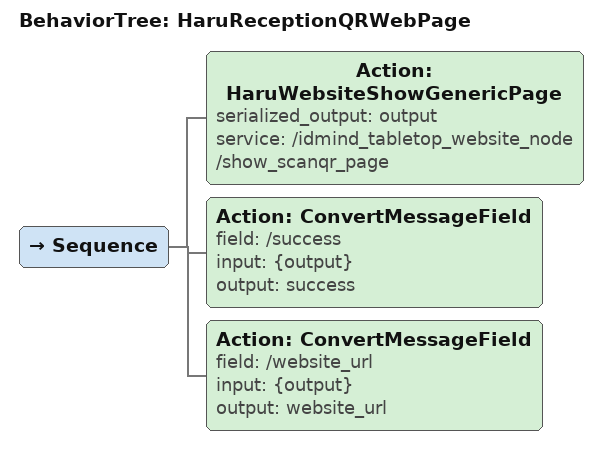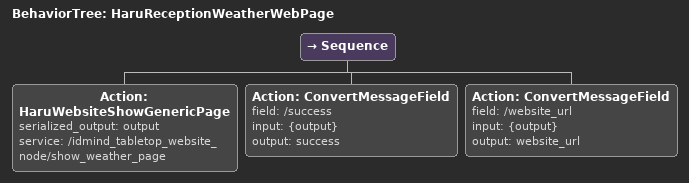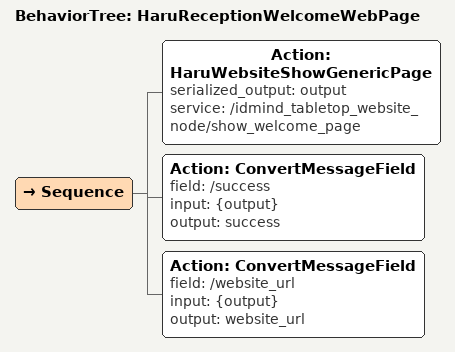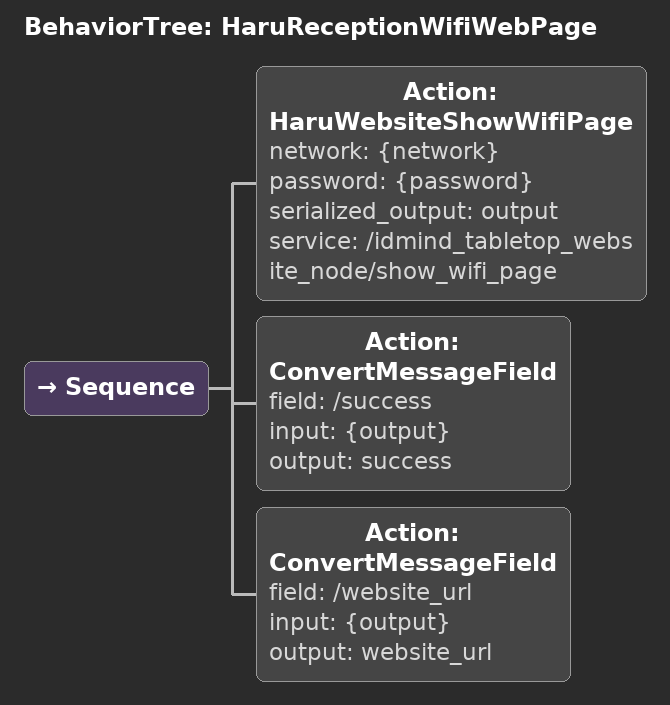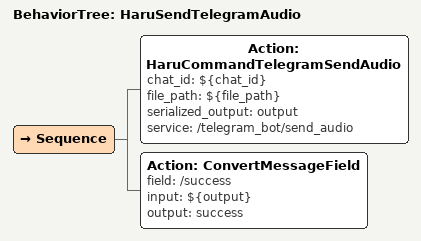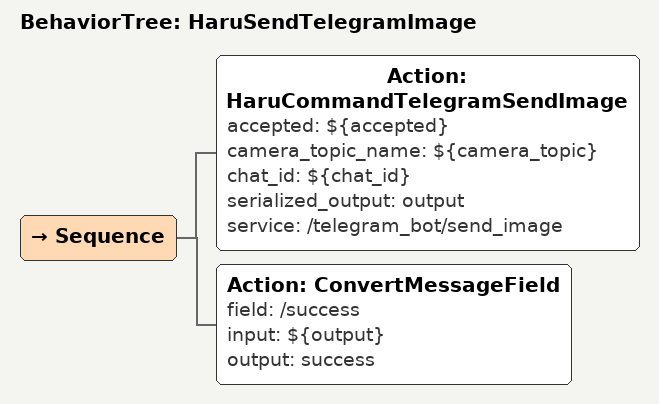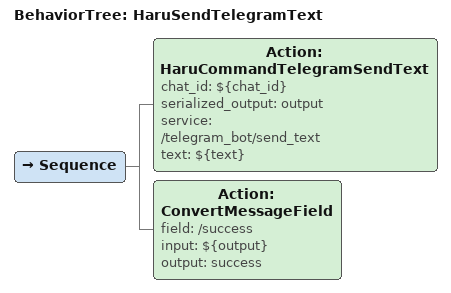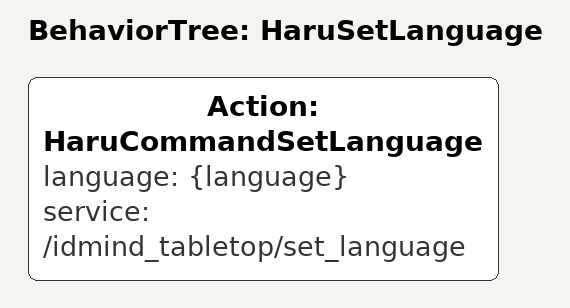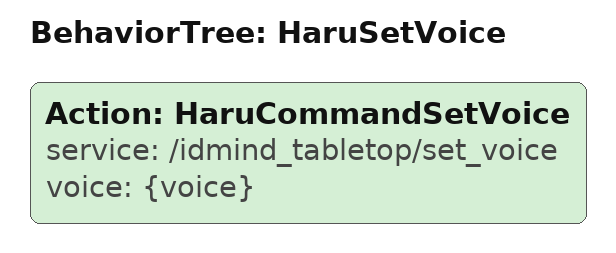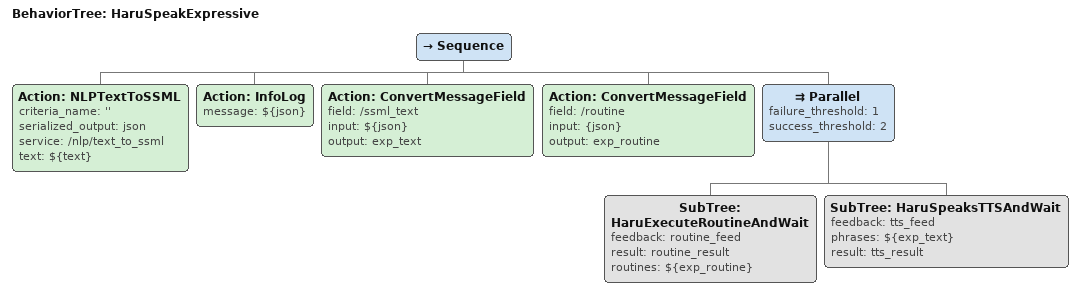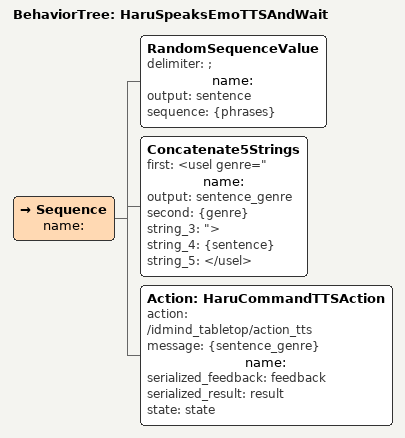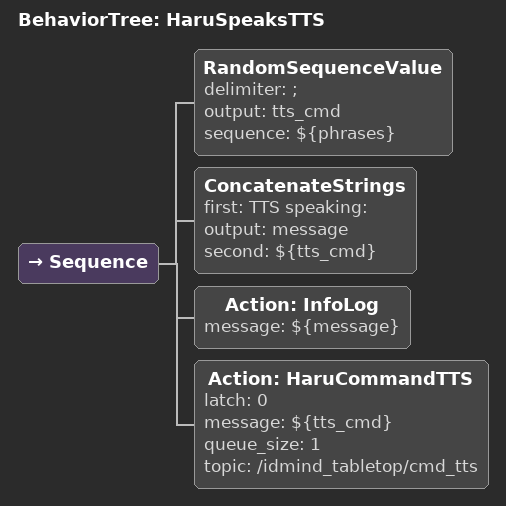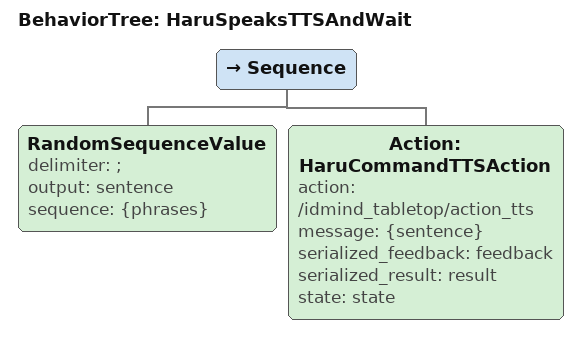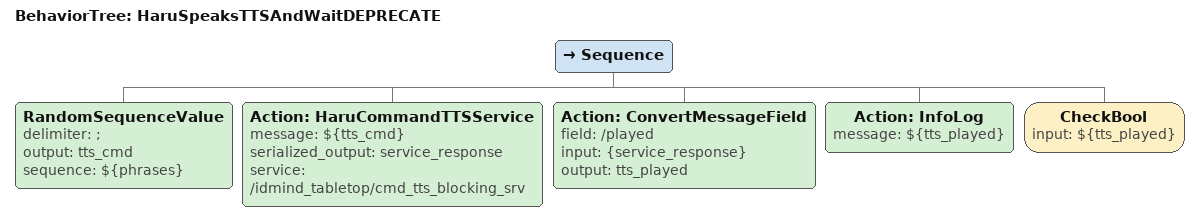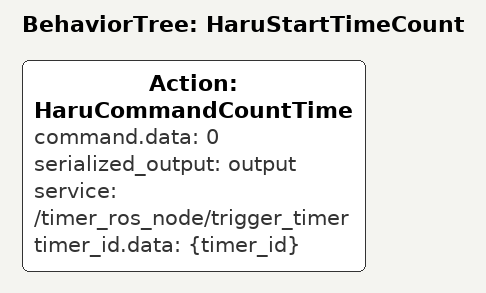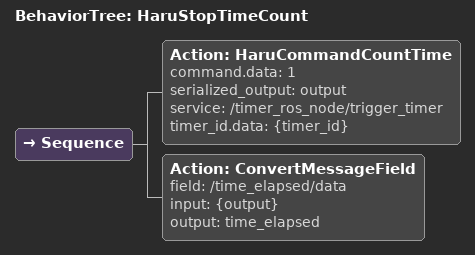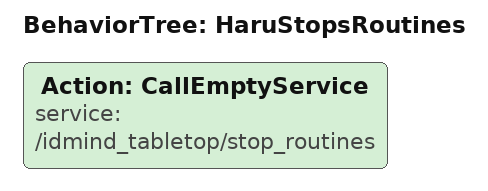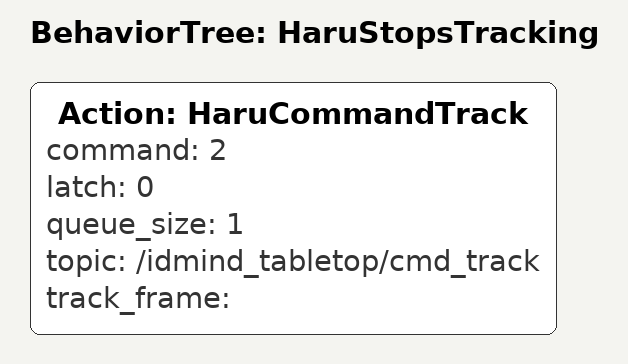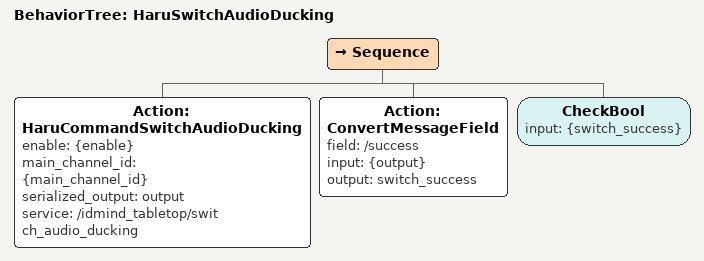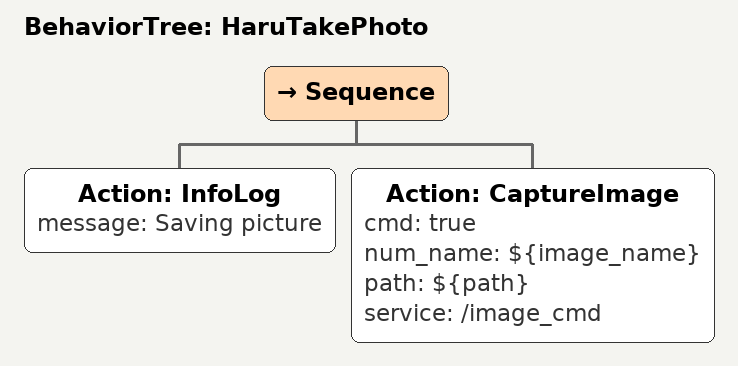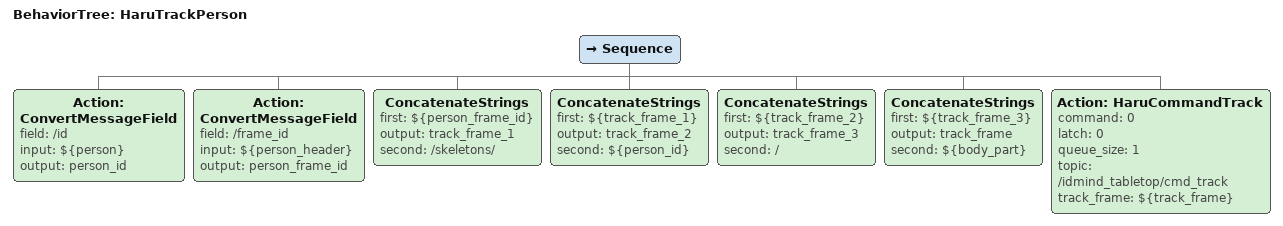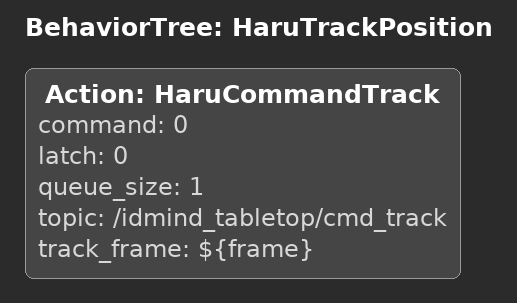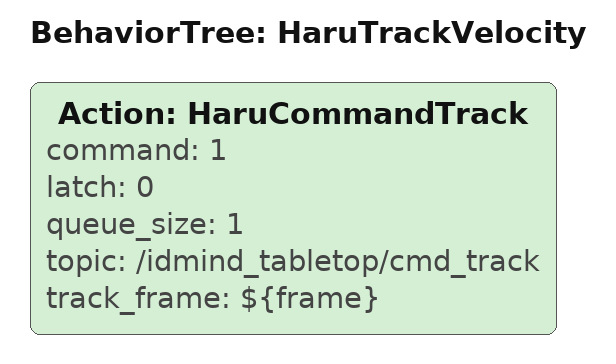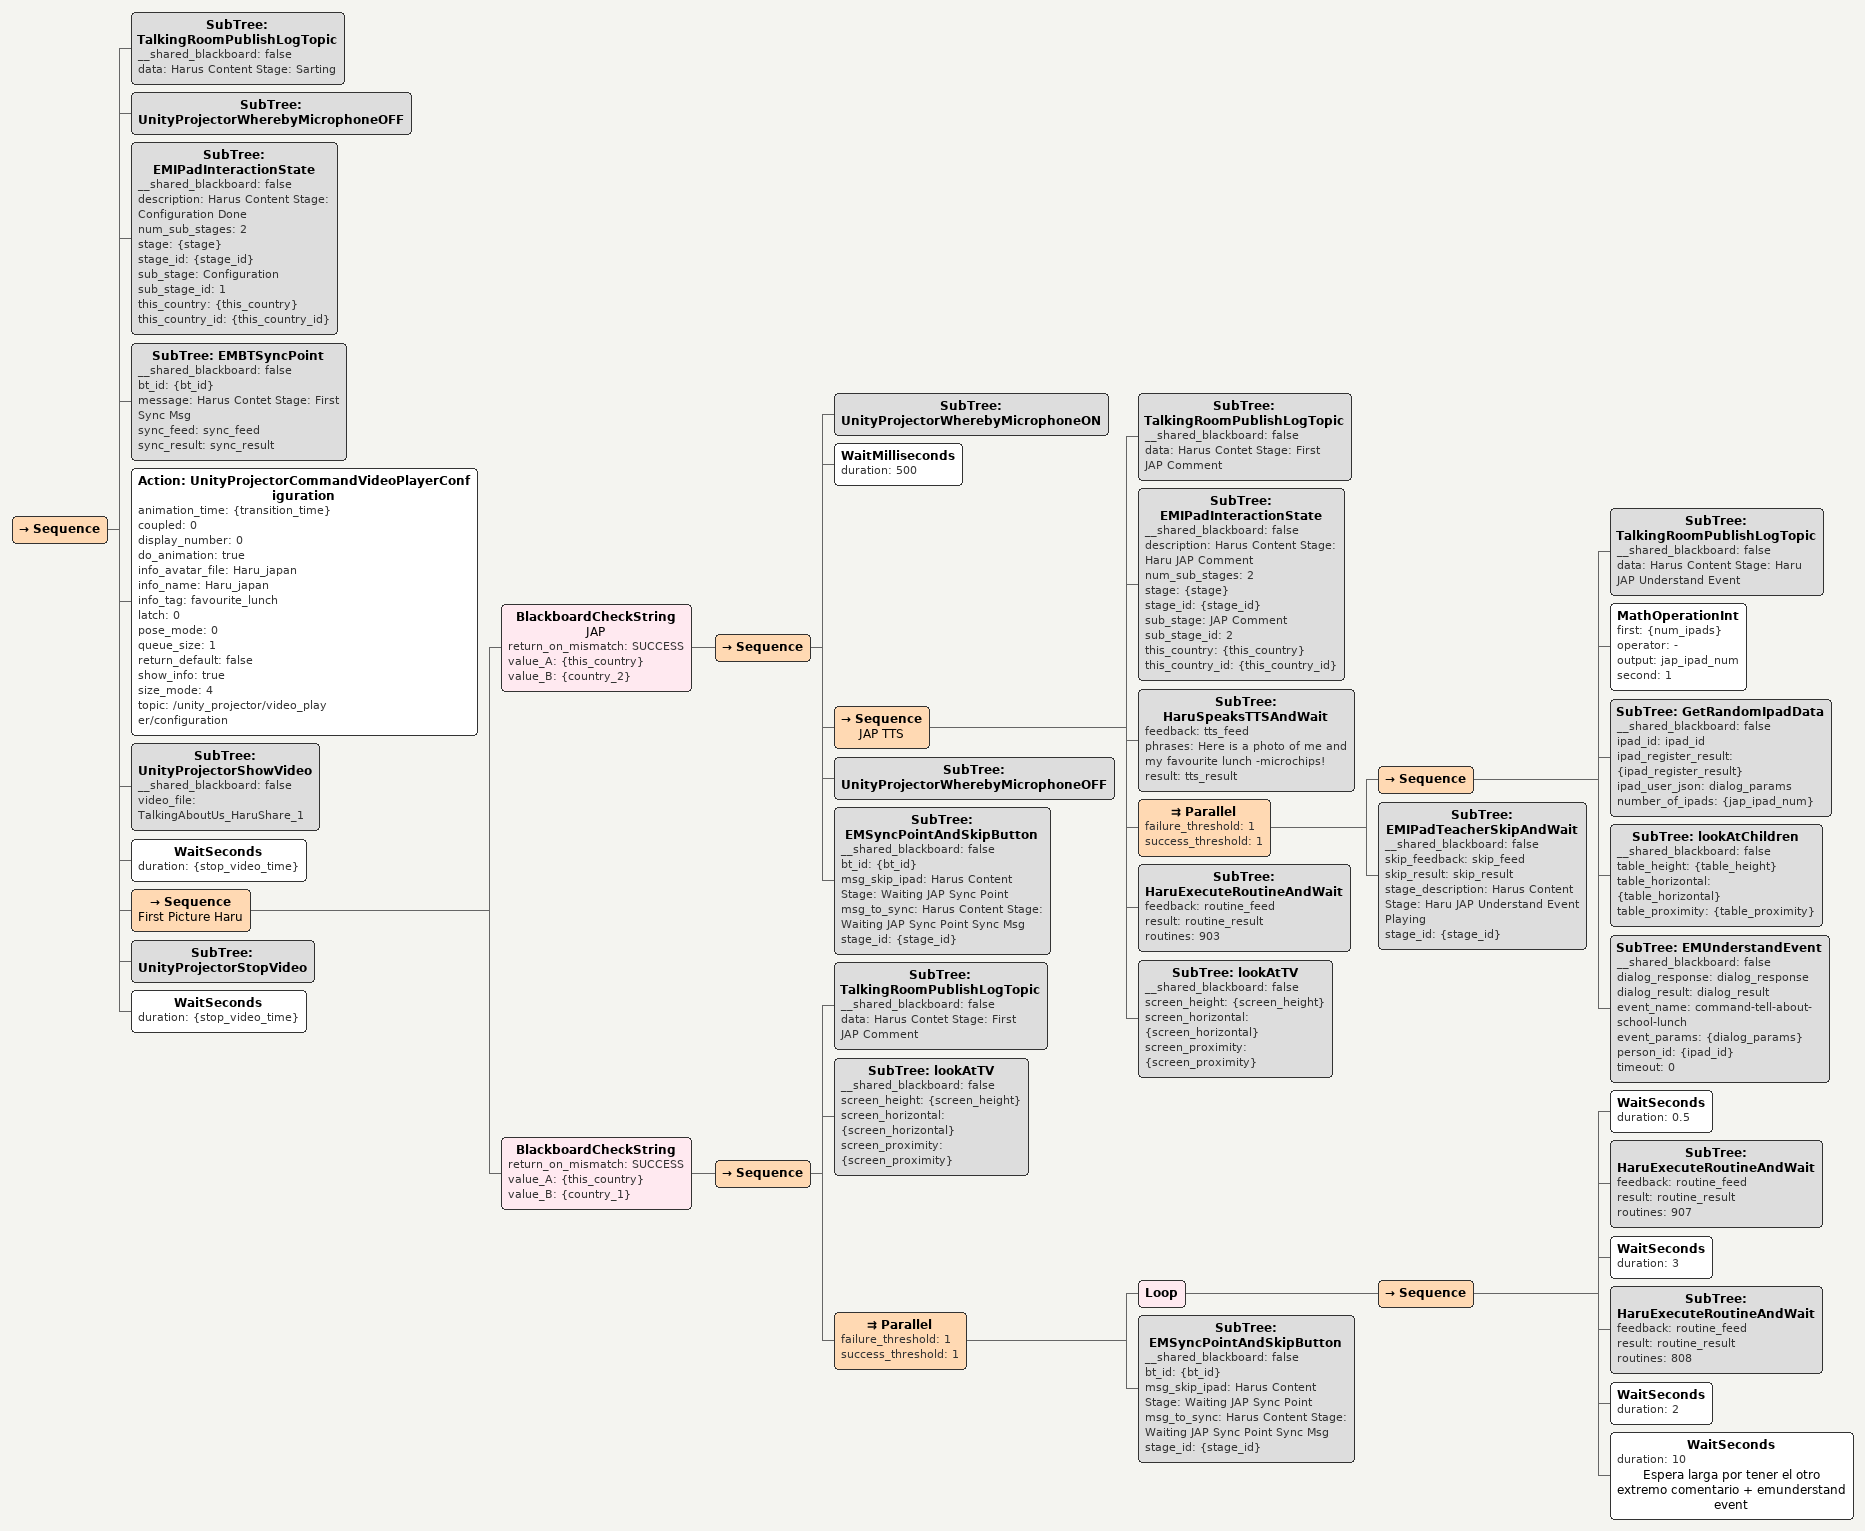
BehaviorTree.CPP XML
<BehaviorTree ID="HaruReceptionQRWebPage">
    <Sequence>
        <Action ID="HaruWebsiteShowGenericPage" serialized_output="output" service="/idmind_tabletop_website_node/show_scanqr_page"/>
        <Action ID="ConvertMessageField" field="/success" input="{output}" output="success"/>
        <Action ID="ConvertMessageField" field="/website_url" input="{output}" output="website_url"/>
    </Sequence>
</BehaviorTree>

<BehaviorTree ID="HaruReceptionWeatherWebPage">
    <Sequence>
        <Action ID="HaruWebsiteShowGenericPage" serialized_output="output" service="/idmind_tabletop_website_node/show_weather_page"/>
        <Action ID="ConvertMessageField" field="/success" input="{output}" output="success"/>
        <Action ID="ConvertMessageField" field="/website_url" input="{output}" output="website_url"/>
    </Sequence>
</BehaviorTree>

<BehaviorTree ID="HaruReceptionWelcomeWebPage">
    <Sequence>
        <Action ID="HaruWebsiteShowGenericPage" serialized_output="output" service="/idmind_tabletop_website_node/show_welcome_page"/>
        <Action ID="ConvertMessageField" field="/success" input="{output}" output="success"/>
        <Action ID="ConvertMessageField" field="/website_url" input="{output}" output="website_url"/>
    </Sequence>
</BehaviorTree>

<BehaviorTree ID="HaruReceptionWifiWebPage">
    <Sequence>
        <Action ID="HaruWebsiteShowWifiPage" network="{network}" password="{password}" serialized_output="output" service="/idmind_tabletop_website_node/show_wifi_page"/>
        <Action ID="ConvertMessageField" field="/success" input="{output}" output="success"/>
        <Action ID="ConvertMessageField" field="/website_url" input="{output}" output="website_url"/>
    </Sequence>
</BehaviorTree>

<BehaviorTree ID="HaruSendTelegramAudio">
    <Sequence>
        <Action ID="HaruCommandTelegramSendAudio" chat_id="${chat_id}" file_path="${file_path}" serialized_output="output" service="/telegram_bot/send_audio"/>
        <Action ID="ConvertMessageField" field="/success" input="${output}" output="success"/>
    </Sequence>
</BehaviorTree>

<BehaviorTree ID="HaruSendTelegramImage">
    <Sequence>
        <Action ID="HaruCommandTelegramSendImage" accepted="${accepted}" camera_topic_name="${camera_topic}" chat_id="${chat_id}" serialized_output="output" service="/telegram_bot/send_image"/>
        <Action ID="ConvertMessageField" field="/success" input="${output}" output="success"/>
    </Sequence>
</BehaviorTree>

<BehaviorTree ID="HaruSendTelegramText">
    <Sequence>
        <Action ID="HaruCommandTelegramSendText" chat_id="${chat_id}" serialized_output="output" service="/telegram_bot/send_text" text="${text}"/>
        <Action ID="ConvertMessageField" field="/success" input="${output}" output="success"/>
    </Sequence>
</BehaviorTree>

<BehaviorTree ID="HaruSetLanguage">
    <Action ID="HaruCommandSetLanguage" language="{language}" service="/idmind_tabletop/set_language"/>
</BehaviorTree>

<BehaviorTree ID="HaruSetVoice">
    <Action ID="HaruCommandSetVoice" service="/idmind_tabletop/set_voice" voice="{voice}"/>
</BehaviorTree>

<BehaviorTree ID="HaruSpeakExpressive">
    <Sequence>
        <Action ID="NLPTextToSSML" criteria_name="''" serialized_output="json" service="/nlp/text_to_ssml" text="${text}"/>
        <Action ID="InfoLog" message="${json}"/>
        <Action ID="ConvertMessageField" field="/ssml_text" input="${json}" output="exp_text"/>
        <Action ID="ConvertMessageField" field="/routine" input="{json}" output="exp_routine"/>
        <Parallel failure_threshold="1" success_threshold="2">
            <SubTree ID="HaruExecuteRoutineAndWait" feedback="routine_feed" result="routine_result" routines="${exp_routine}"/>
            <SubTree ID="HaruSpeaksTTSAndWait" feedback="tts_feed" phrases="${exp_text}" result="tts_result"/>
        </Parallel>
    </Sequence>
</BehaviorTree>

<BehaviorTree ID="HaruSpeaksEmoTTSAndWait">
    <Sequence name="">
        <RandomSequenceValue delimiter=";" name="" output="sentence" sequence="{phrases}"/>
        <Concatenate5Strings first="&lt;usel genre=&quot;" name="" output="sentence_genre" second="{genre}" string_3="&quot;> " string_4="{sentence}" string_5=" &lt;/usel>"/>
        <Action ID="HaruCommandTTSAction" action="/idmind_tabletop/action_tts" message="{sentence_genre}" name="" serialized_feedback="feedback" serialized_result="result" state="state"/>
    </Sequence>
</BehaviorTree>

<BehaviorTree ID="HaruSpeaksTTS">
    <Sequence>
        <RandomSequenceValue delimiter=";" output="tts_cmd" sequence="${phrases}"/>
        <ConcatenateStrings first="TTS speaking: " output="message" second="${tts_cmd}"/>
        <Action ID="InfoLog" message="${message}"/>
        <Action ID="HaruCommandTTS" latch="0" message="${tts_cmd}" queue_size="1" topic="/idmind_tabletop/cmd_tts"/>
    </Sequence>
</BehaviorTree>

<BehaviorTree ID="HaruSpeaksTTSAndWait">
    <Sequence>
        <RandomSequenceValue delimiter=";" output="sentence" sequence="{phrases}"/>
        <Action ID="HaruCommandTTSAction" action="/idmind_tabletop/action_tts" message="{sentence}" serialized_feedback="feedback" serialized_result="result" state="state"/>
    </Sequence>
</BehaviorTree>

<BehaviorTree ID="HaruSpeaksTTSAndWaitDEPRECATE">
    <Sequence>
        <RandomSequenceValue delimiter=";" output="tts_cmd" sequence="${phrases}"/>
        <Action ID="HaruCommandTTSService" message="${tts_cmd}" serialized_output="service_response" service="/idmind_tabletop/cmd_tts_blocking_srv"/>
        <Action ID="ConvertMessageField" field="/played" input="{service_response}" output="tts_played"/>
        <Action ID="InfoLog" message="${tts_played}"/>
        <CheckBool input="${tts_played}"/>
    </Sequence>
</BehaviorTree>

<BehaviorTree ID="HaruStartTimeCount">
    <Action ID="HaruCommandCountTime" command.data="0" serialized_output="output" service="/timer_ros_node/trigger_timer" timer_id.data="{timer_id}"/>
</BehaviorTree>

<BehaviorTree ID="HaruStopTimeCount">
    <Sequence>
        <Action ID="HaruCommandCountTime" command.data="1" serialized_output="output" service="/timer_ros_node/trigger_timer" timer_id.data="{timer_id}"/>
        <Action ID="ConvertMessageField" field="/time_elapsed/data" input="{output}" output="time_elapsed"/>
    </Sequence>
</BehaviorTree>

<BehaviorTree ID="HaruStopsRoutines">
    <Action ID="CallEmptyService" service="/idmind_tabletop/stop_routines"/>
</BehaviorTree>

<BehaviorTree ID="HaruStopsTracking">
    <Action ID="HaruCommandTrack" command="2" latch="0" queue_size="1" topic="/idmind_tabletop/cmd_track" track_frame=""/>
</BehaviorTree>

<BehaviorTree ID="HaruSwitchAudioDucking">
    <Sequence>
        <Action ID="HaruCommandSwitchAudioDucking" enable="{enable}" main_channel_id="{main_channel_id}" serialized_output="output" service="/idmind_tabletop/switch_audio_ducking"/>
        <Action ID="ConvertMessageField" field="/success" input="{output}" output="switch_success"/>
        <CheckBool input="{switch_success}"/>
    </Sequence>
</BehaviorTree>

<BehaviorTree ID="HaruTakePhoto">
    <Sequence>
        <Action ID="InfoLog" message="Saving picture"/>
        <Action ID="CaptureImage" cmd="true" num_name="${image_name}" path="${path}" service="/image_cmd"/>
    </Sequence>
</BehaviorTree>

<BehaviorTree ID="HaruTrackPerson">
    <Sequence>
        <Action ID="ConvertMessageField" field="/id" input="${person}" output="person_id"/>
        <Action ID="ConvertMessageField" field="/frame_id" input="${person_header}" output="person_frame_id"/>
        <ConcatenateStrings first="${person_frame_id}" output="track_frame_1" second="/skeletons/"/>
        <ConcatenateStrings first="${track_frame_1}" output="track_frame_2" second="${person_id}"/>
        <ConcatenateStrings first="${track_frame_2}" output="track_frame_3" second="/"/>
        <ConcatenateStrings first="${track_frame_3}" output="track_frame" second="${body_part}"/>
        <Action ID="HaruCommandTrack" command="0" latch="0" queue_size="1" topic="/idmind_tabletop/cmd_track" track_frame="${track_frame}"/>
    </Sequence>
</BehaviorTree>

<BehaviorTree ID="HaruTrackPosition">
    <Action ID="HaruCommandTrack" command="0" latch="0" queue_size="1" topic="/idmind_tabletop/cmd_track" track_frame="${frame}"/>
</BehaviorTree>

<BehaviorTree ID="HaruTrackVelocity">
    <Action ID="HaruCommandTrack" command="1" latch="0" queue_size="1" topic="/idmind_tabletop/cmd_track" track_frame="${frame}"/>
</BehaviorTree>

<Sequence>
    <SubTree ID="TalkingRoomPublishLogTopic" __shared_blackboard="false" data="Harus Content Stage: Sarting"/>
    <SubTree ID="UnityProjectorWherebyMicrophoneOFF"/>
    <SubTree ID="EMIPadInteractionState" __shared_blackboard="false" description="Harus Content Stage: Configuration Done" num_sub_stages="2" stage="{stage}" stage_id="{stage_id}" sub_stage="Configuration" sub_stage_id="1" this_country="{this_country}" this_country_id="{this_country_id}"/>
    <SubTree ID="EMBTSyncPoint" __shared_blackboard="false" bt_id="{bt_id}" message="Harus Contet Stage: First Sync Msg" sync_feed="sync_feed" sync_result="sync_result"/>
    <Action ID="UnityProjectorCommandVideoPlayerConfiguration" animation_time="{transition_time}" coupled="0" display_number="0" do_animation="true" info_avatar_file="Haru_japan" info_name="Haru_japan" info_tag="favourite_lunch" latch="0" pose_mode="0" queue_size="1" return_default="false" show_info="true" size_mode="4" topic="/unity_projector/video_player/configuration"/>
    <SubTree ID="UnityProjectorShowVideo" __shared_blackboard="false" video_file="TalkingAboutUs_HaruShare_1"/>
    <WaitSeconds duration="{stop_video_time}"/>
    <Sequence name="First Picture Haru">
        <BlackboardCheckString name="JAP" return_on_mismatch="SUCCESS" value_A="{this_country}" value_B="{country_2}">
            <Sequence>
                <SubTree ID="UnityProjectorWherebyMicrophoneON"/>
                <WaitMilliseconds duration="500"/>
                <Sequence name="JAP TTS">
                    <SubTree ID="TalkingRoomPublishLogTopic" __shared_blackboard="false" data="Harus Contet Stage: First JAP Comment"/>
                    <SubTree ID="EMIPadInteractionState" __shared_blackboard="false" description="Harus Content Stage: Haru JAP Comment" num_sub_stages="2" stage="{stage}" stage_id="{stage_id}" sub_stage="JAP Comment" sub_stage_id="2" this_country="{this_country}" this_country_id="{this_country_id}"/>
                    <SubTree ID="HaruSpeaksTTSAndWait" feedback="tts_feed" phrases="Here is a photo of me and my favourite lunch -microchips!" result="tts_result"/>
                    <Parallel failure_threshold="1" success_threshold="1">
                        <Sequence>
                            <SubTree ID="TalkingRoomPublishLogTopic" __shared_blackboard="false" data="Harus Content Stage: Haru JAP Understand Event"/>
                            <MathOperationInt first="{num_ipads}" operator="-" output="jap_ipad_num" second="1"/>
                            <SubTree ID="GetRandomIpadData" __shared_blackboard="false" ipad_id="ipad_id" ipad_register_result="{ipad_register_result}" ipad_user_json="dialog_params" number_of_ipads="{jap_ipad_num}"/>
                            <SubTree ID="lookAtChildren" __shared_blackboard="false" table_height="{table_height}" table_horizontal="{table_horizontal}" table_proximity="{table_proximity}"/>
                            <SubTree ID="EMUnderstandEvent" __shared_blackboard="false" dialog_response="dialog_response" dialog_result="dialog_result" event_name="command-tell-about-school-lunch" event_params="{dialog_params}" person_id="{ipad_id}" timeout="0"/>
                        </Sequence>
                        <SubTree ID="EMIPadTeacherSkipAndWait" __shared_blackboard="false" skip_feedback="skip_feed" skip_result="skip_result" stage_description="Harus Content Stage: Haru JAP Understand Event Playing" stage_id="{stage_id}"/>
                    </Parallel>
                    <SubTree ID="HaruExecuteRoutineAndWait" feedback="routine_feed" result="routine_result" routines="903"/>
                    <SubTree ID="lookAtTV" __shared_blackboard="false" screen_height="{screen_height}" screen_horizontal="{screen_horizontal}" screen_proximity="{screen_proximity}"/>
                </Sequence>
                <SubTree ID="UnityProjectorWherebyMicrophoneOFF"/>
                <SubTree ID="EMSyncPointAndSkipButton" __shared_blackboard="false" bt_id="{bt_id}" msg_skip_ipad="Harus Content Stage: Waiting JAP Sync Point" msg_to_sync="Harus Content Stage: Waiting JAP Sync Point Sync Msg" stage_id="{stage_id}"/>
            </Sequence>
        </BlackboardCheckString>
        <BlackboardCheckString return_on_mismatch="SUCCESS" value_A="{this_country}" value_B="{country_1}">
            <Sequence>
                <SubTree ID="TalkingRoomPublishLogTopic" __shared_blackboard="false" data="Harus Contet Stage: First JAP Comment"/>
                <SubTree ID="lookAtTV" __shared_blackboard="false" screen_height="{screen_height}" screen_horizontal="{screen_horizontal}" screen_proximity="{screen_proximity}"/>
                <Parallel failure_threshold="1" success_threshold="1">
                    <Loop>
                        <Sequence>
                            <WaitSeconds duration="0.5"/>
                            <SubTree ID="HaruExecuteRoutineAndWait" feedback="routine_feed" result="routine_result" routines="907"/>
                            <WaitSeconds duration="3"/>
                            <SubTree ID="HaruExecuteRoutineAndWait" feedback="routine_feed" result="routine_result" routines="808"/>
                            <WaitSeconds duration="2"/>
                            <WaitSeconds duration="10" name="Espera larga por tener el otro extremo comentario + emunderstand event"/>
                        </Sequence>
                    </Loop>
                    <SubTree ID="EMSyncPointAndSkipButton" __shared_blackboard="false" bt_id="{bt_id}" msg_skip_ipad="Harus Content Stage: Waiting JAP Sync Point" msg_to_sync="Harus Content Stage: Waiting JAP Sync Point Sync Msg" stage_id="{stage_id}"/>
                </Parallel>
            </Sequence>
        </BlackboardCheckString>
    </Sequence>
    <SubTree ID="UnityProjectorStopVideo"/>
    <WaitSeconds duration="{stop_video_time}"/>
</Sequence>
